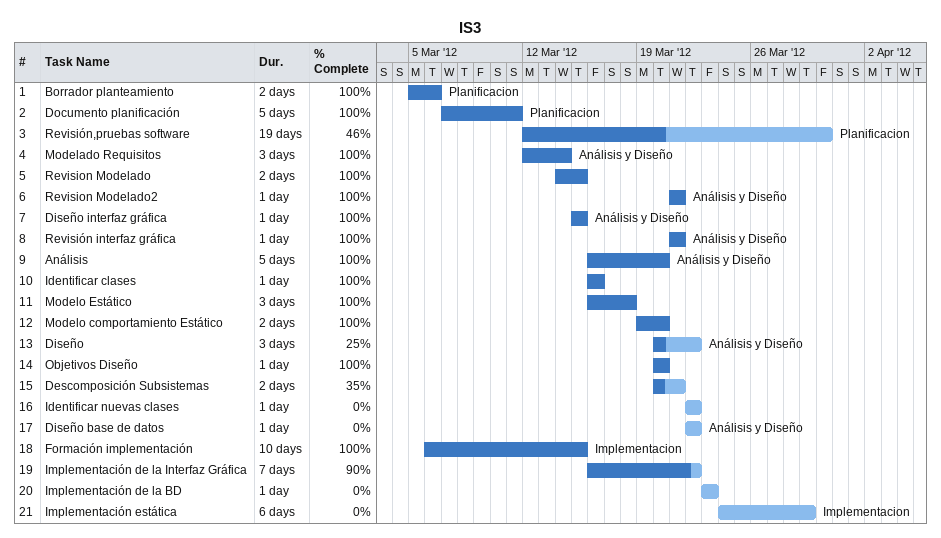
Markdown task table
IS3

| ID | Task | Duration | Start | Finish | Resources | % complete |
|---|---|---|---|---|---|---|
| 1 | Borrador planteamiento | 2d | 2012-03-05 | 2012-03-06 | Planificacion | 100 |
| 2 | Documento planificación | 5d | 2012-03-07 | 2012-03-11 | Planificacion | 100 |
| 3 | Revisión,pruebas software | 19d | 2012-03-12 | 2012-03-30 | Planificacion | 46 |
| 4 | Modelado Requisitos | 3d | 2012-03-12 | 2012-03-14 | Análisis y Diseño | 100 |
| 5 | Revision Modelado | 2d | 2012-03-14 | 2012-03-15 |  | 100 |
| 6 | Revision Modelado2 | 1d | 2012-03-21 | 2012-03-21 | Análisis y Diseño | 100 |
| 7 | Diseño interfaz gráfica | 1d | 2012-03-15 | 2012-03-15 | Análisis y Diseño | 100 |
| 8 | Revisión interfaz gráfica | 1d | 2012-03-21 | 2012-03-21 | Análisis y Diseño | 100 |
| 9 | Análisis | 5d | 2012-03-16 | 2012-03-20 | Análisis y Diseño | 100 |
| 10 | Identificar clases | 1d | 2012-03-16 | 2012-03-16 |  | 100 |
| 11 | Modelo Estático | 3d | 2012-03-16 | 2012-03-18 |  | 100 |
| 12 | Modelo comportamiento Estático | 2d | 2012-03-19 | 2012-03-20 |  | 100 |
| 13 | Diseño | 3d | 2012-03-20 | 2012-03-22 | Análisis y Diseño | 25 |
| 14 | Objetivos Diseño | 1d | 2012-03-20 | 2012-03-20 |  | 100 |
| 15 | Descomposición Subsistemas | 2d | 2012-03-20 | 2012-03-21 |  | 35 |
| 16 | Identificar nuevas clases | 1d | 2012-03-22 | 2012-03-22 |  | 0 |
| 17 | Diseño base de datos | 1d | 2012-03-22 | 2012-03-22 | Análisis y Diseño | 0 |
| 18 | Formación implementación | 10d | 2012-03-06 | 2012-03-15 | Implementacion | 100 |
| 19 | Implementación de la Interfaz Gráfica | 7d | 2012-03-16 | 2012-03-22 |  | 90 |
| 20 | Implementación de la BD | 1d | 2012-03-23 | 2012-03-23 |  | 0 |
| 21 | Implementación estática | 6d | 2012-03-24 | 2012-03-29 | Implementacion | 0 |
